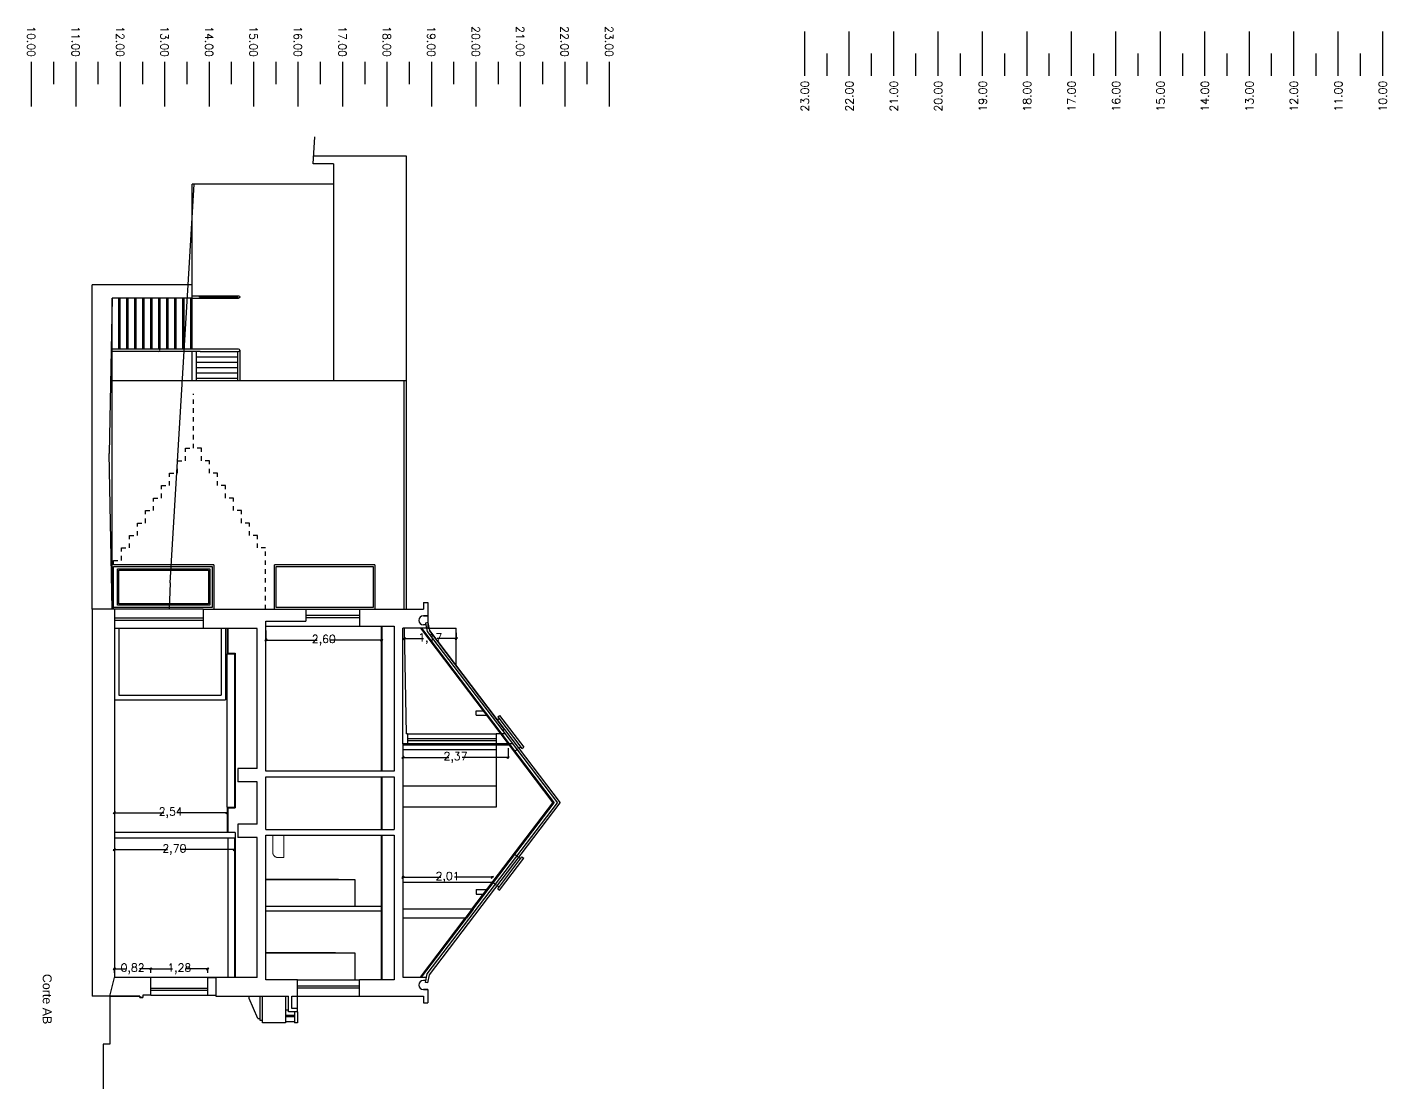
# Model space of a CAD drawing. Header units: millimetres. Extents: x 1778 to 2471, y 1406 to 1876.
# Drawn here: x 1857.13 to 1887.72, y 1644.54 to 1668.42 of the extents above; entities that cross this region are included whole.
import ezdxf
from ezdxf.enums import TextEntityAlignment as Align

# ---------------------------------------------------------------- set-up
doc = ezdxf.new("R2010")
doc.units = ezdxf.units.MM
doc.linetypes.add('DASHED', pattern=[19.05, 12.7, -6.35])
for name, color, linetype in [('ARQ_CONSTRUIR_CORTE', 10, 'Continuous'), ('ARQ_CONSTRUIR_VISTA', 30, 'Continuous'), ('ARQ_CONTRUIR_VAOS', 40, 'Continuous'), ('ARQ_DEMOLIR_CORTE', 2, 'Continuous'), ('ARQ_EXISNTENTE_VISTA', 9, 'Continuous'), ('ARQ_EXISTENTE_CORTE', 6, 'Continuous'), ('ARQ_LINHA_CORTE', 4, 'Continuous'), ('ARQ_TEXTO', 3, 'Continuous')]:
    doc.layers.add(name, color=color, linetype=linetype)
doc.layers.add('ARQ_COTAS', color=5, linetype='Continuous', lineweight=0)
doc.layers.add('ARQ_SANITAROS', color=42, linetype='Continuous', lineweight=0)
doc.styles.add('ROMA1_20', font='romans.shx', dxfattribs={"height": 0.18})
doc.styles.get("Standard").update_dxf_attribs({"font": 'arial.ttf'})
doc.dimstyles.new('1_100', dxfattribs={"dimscale": 0.5, "dimtxt": 0.1, "dimasz": 0.1, "dimexe": 0.05, "dimexo": 0.2, "dimgap": 0.09, "dimtad": 0, "dimzin": 0, "dimtxsty": 'ROMA1_20', "dimblk": 'OBLIQUE', "dimcen": 0.1, "dimdle": 0.05, "dimazin": 0, "dimtfac": 1, "dimtofl": 0, "dimtmove": 1, "dimatfit": 3, "dimldrblk": 'DOTSMALL', "dimfxl": 0.075, "dimtolj": 1, "dimtzin": 0, "dimarcsym": 0})

# ---------------------------------------------------------------- blocks, each defined once
blk = doc.blocks.new('_Oblique')
at = {"color": 0, "linetype": 'ByBlock', "lineweight": -2}
blk.add_line((-0.5, -0.5), (0.5, 0.5), dxfattribs=at)
blk = doc.blocks.new('*D192')
at = {"layer": 'ARQ_COTAS', "color": 0, "lineweight": -2}
for p, q in [((1862.506, 1654.848), (1862.506, 1654.608)), ((1865.106, 1654.848), (1865.106, 1654.608)), ((1862.481, 1654.633), (1863.654, 1654.633)), ((1865.131, 1654.633), (1863.958, 1654.633))]:
    blk.add_line(p, q, dxfattribs=at)
at = {"layer": 'Defpoints', "color": 0}
for p in [(1862.506, 1654.948), (1865.106, 1654.948), (1862.506, 1654.633)]:
    blk.add_point(p, dxfattribs=at)
at = {"layer": 'ARQ_COTAS', "color": 0, "linetype": 'ByBlock', "lineweight": -2, "xscale": 0.05, "yscale": 0.05, "zscale": 0.05, "rotation": 180}
blk.add_blockref('_Oblique', (1862.506, 1654.633), dxfattribs=at)
at = {"layer": 'ARQ_COTAS', "color": 0, "linetype": 'ByBlock', "lineweight": -2, "xscale": 0.05, "yscale": 0.05, "zscale": 0.05}
blk.add_blockref('_Oblique', (1865.106, 1654.633), dxfattribs=at)
at = {"layer": 'ARQ_COTAS', "color": 0, "insert": (1863.806, 1654.633), "char_height": 0.18, "attachment_point": 5, "style": 'ROMA1_20'}
blk.add_mtext('\\A1;2,60', dxfattribs=at)
blk = doc.blocks.new('_DOTSMALL')
at = {"color": 0, "linetype": 'ByBlock', "const_width": 0.5}
blk.add_lwpolyline([(-0.0625, 0, 1), (0.0625, 0, 1)], format="xyb", close=True, dxfattribs=at)
blk = doc.blocks.new('*D193')
at = {"layer": 'ARQ_COTAS', "color": 0, "lineweight": -2}
for p, q in [((1859.071, 1650.752), (1860.211, 1650.752)), ((1859.096, 1650.778), (1859.096, 1650.727)), ((1861.656, 1650.752), (1860.515, 1650.752)), ((1861.631, 1650.778), (1861.631, 1650.727))]:
    blk.add_line(p, q, dxfattribs=at)
at = {"layer": 'Defpoints', "color": 0}
for p in [(1859.096, 1650.878), (1859.096, 1650.752), (1861.631, 1650.878)]:
    blk.add_point(p, dxfattribs=at)
at = {"layer": 'ARQ_COTAS', "color": 0, "linetype": 'ByBlock', "lineweight": -2, "xscale": 0.05, "yscale": 0.05, "zscale": 0.05, "rotation": 180}
blk.add_blockref('_Oblique', (1859.096, 1650.752), dxfattribs=at)
at = {"layer": 'ARQ_COTAS', "color": 0, "linetype": 'ByBlock', "lineweight": -2, "xscale": 0.05, "yscale": 0.05, "zscale": 0.05}
blk.add_blockref('_Oblique', (1861.631, 1650.752), dxfattribs=at)
at = {"layer": 'ARQ_COTAS', "color": 0, "insert": (1860.363, 1650.752), "char_height": 0.18, "attachment_point": 5, "style": 'ROMA1_20'}
blk.add_mtext('\\A1;2,54', dxfattribs=at)
blk = doc.blocks.new('*D194')
at = {"layer": 'ARQ_COTAS', "color": 0, "lineweight": -2}
for p, q in [((1859.096, 1650.078), (1859.096, 1649.899)), ((1861.796, 1650.078), (1861.796, 1649.899)), ((1859.071, 1649.924), (1860.294, 1649.924)), ((1861.821, 1649.924), (1860.598, 1649.924))]:
    blk.add_line(p, q, dxfattribs=at)
at = {"layer": 'Defpoints', "color": 0}
for p in [(1859.096, 1650.178), (1861.796, 1650.178), (1859.096, 1649.924)]:
    blk.add_point(p, dxfattribs=at)
at = {"layer": 'ARQ_COTAS', "color": 0, "linetype": 'ByBlock', "lineweight": -2, "xscale": 0.05, "yscale": 0.05, "zscale": 0.05, "rotation": 180}
blk.add_blockref('_Oblique', (1859.096, 1649.924), dxfattribs=at)
at = {"layer": 'ARQ_COTAS', "color": 0, "linetype": 'ByBlock', "lineweight": -2, "xscale": 0.05, "yscale": 0.05, "zscale": 0.05}
blk.add_blockref('_Oblique', (1861.796, 1649.924), dxfattribs=at)
at = {"layer": 'ARQ_COTAS', "color": 0, "insert": (1860.446, 1649.924), "char_height": 0.18, "attachment_point": 5, "style": 'ROMA1_20'}
blk.add_mtext('\\A1;2,70', dxfattribs=at)
blk = doc.blocks.new('*D196')
at = {"layer": 'ARQ_COTAS', "color": 0, "lineweight": -2}
for p, q in [((1865.591, 1654.668), (1866.049, 1654.668)), ((1865.616, 1654.801), (1865.616, 1654.643)), ((1866.811, 1654.668), (1866.353, 1654.668)), ((1866.786, 1654.801), (1866.786, 1654.643))]:
    blk.add_line(p, q, dxfattribs=at)
at = {"layer": 'Defpoints', "color": 0}
for p in [(1865.616, 1654.901), (1866.786, 1654.901), (1866.786, 1654.668)]:
    blk.add_point(p, dxfattribs=at)
at = {"layer": 'ARQ_COTAS', "color": 0, "linetype": 'ByBlock', "lineweight": -2, "xscale": 0.05, "yscale": 0.05, "zscale": 0.05, "rotation": 180}
blk.add_blockref('_Oblique', (1865.616, 1654.668), dxfattribs=at)
at = {"layer": 'ARQ_COTAS', "color": 0, "linetype": 'ByBlock', "lineweight": -2, "xscale": 0.05, "yscale": 0.05, "zscale": 0.05}
blk.add_blockref('_Oblique', (1866.786, 1654.668), dxfattribs=at)
at = {"layer": 'ARQ_COTAS', "color": 0, "insert": (1866.201, 1654.668), "char_height": 0.18, "attachment_point": 5, "style": 'ROMA1_20'}
blk.add_mtext('\\A1;1,17', dxfattribs=at)
blk = doc.blocks.new('*D197')
at = {"layer": 'ARQ_COTAS', "color": 0, "lineweight": -2}
for p, q in [((1865.586, 1652.204), (1865.586, 1651.971)), ((1867.954, 1652.204), (1867.954, 1651.971)), ((1865.561, 1651.996), (1866.618, 1651.996)), ((1867.979, 1651.996), (1866.922, 1651.996))]:
    blk.add_line(p, q, dxfattribs=at)
at = {"layer": 'Defpoints', "color": 0}
for p in [(1865.586, 1652.304), (1867.954, 1652.304), (1865.586, 1651.996)]:
    blk.add_point(p, dxfattribs=at)
at = {"layer": 'ARQ_COTAS', "color": 0, "linetype": 'ByBlock', "lineweight": -2, "xscale": 0.05, "yscale": 0.05, "zscale": 0.05, "rotation": 180}
blk.add_blockref('_Oblique', (1865.586, 1651.996), dxfattribs=at)
at = {"layer": 'ARQ_COTAS', "color": 0, "linetype": 'ByBlock', "lineweight": -2, "xscale": 0.05, "yscale": 0.05, "zscale": 0.05}
blk.add_blockref('_Oblique', (1867.954, 1651.996), dxfattribs=at)
at = {"layer": 'ARQ_COTAS', "color": 0, "insert": (1866.77, 1651.996), "char_height": 0.18, "attachment_point": 5, "style": 'ROMA1_20'}
blk.add_mtext('\\A1;2,37', dxfattribs=at)
blk = doc.blocks.new('*D198')
at = {"layer": 'ARQ_COTAS', "color": 0, "lineweight": -2}
for p, q in [((1865.561, 1649.301), (1866.439, 1649.301)), ((1865.586, 1649.293), (1865.586, 1649.326)), ((1867.621, 1649.301), (1866.743, 1649.301)), ((1867.596, 1649.281), (1867.596, 1649.326))]:
    blk.add_line(p, q, dxfattribs=at)
at = {"layer": 'Defpoints', "color": 0}
for p in [(1865.586, 1649.301), (1865.586, 1649.193), (1867.596, 1649.181)]:
    blk.add_point(p, dxfattribs=at)
at = {"layer": 'ARQ_COTAS', "color": 0, "linetype": 'ByBlock', "lineweight": -2, "xscale": 0.05, "yscale": 0.05, "zscale": 0.05, "rotation": 180}
blk.add_blockref('_Oblique', (1865.586, 1649.301), dxfattribs=at)
at = {"layer": 'ARQ_COTAS', "color": 0, "linetype": 'ByBlock', "lineweight": -2, "xscale": 0.05, "yscale": 0.05, "zscale": 0.05}
blk.add_blockref('_Oblique', (1867.596, 1649.301), dxfattribs=at)
at = {"layer": 'ARQ_COTAS', "color": 0, "insert": (1866.591, 1649.301), "char_height": 0.18, "attachment_point": 5, "style": 'ROMA1_20'}
blk.add_mtext('\\A1;2,01', dxfattribs=at)
blk = doc.blocks.new('*D250')
at = {"layer": 'ARQ_COTAS', "color": 0, "lineweight": -2}
for p, q in [((1859.071, 1647.241), (1859.354, 1647.241)), ((1859.096, 1647.148), (1859.096, 1647.266)), ((1859.941, 1647.241), (1859.658, 1647.241)), ((1859.916, 1647.148), (1859.916, 1647.266))]:
    blk.add_line(p, q, dxfattribs=at)
at = {"layer": 'Defpoints', "color": 0}
for p in [(1859.096, 1647.241), (1859.096, 1647.048), (1859.916, 1647.048)]:
    blk.add_point(p, dxfattribs=at)
at = {"layer": 'ARQ_COTAS', "color": 0, "linetype": 'ByBlock', "lineweight": -2, "xscale": 0.05, "yscale": 0.05, "zscale": 0.05, "rotation": 180}
blk.add_blockref('_Oblique', (1859.096, 1647.241), dxfattribs=at)
at = {"layer": 'ARQ_COTAS', "color": 0, "linetype": 'ByBlock', "lineweight": -2, "xscale": 0.05, "yscale": 0.05, "zscale": 0.05}
blk.add_blockref('_Oblique', (1859.916, 1647.241), dxfattribs=at)
at = {"layer": 'ARQ_COTAS', "color": 0, "insert": (1859.506, 1647.241), "char_height": 0.18, "attachment_point": 5, "style": 'ROMA1_20'}
blk.add_mtext('\\A1;0,82', dxfattribs=at)
blk = doc.blocks.new('*D251')
at = {"layer": 'ARQ_COTAS', "color": 0, "lineweight": -2}
for p, q in [((1859.891, 1647.241), (1860.404, 1647.241)), ((1859.916, 1647.148), (1859.916, 1647.266)), ((1861.221, 1647.241), (1860.708, 1647.241)), ((1861.196, 1647.148), (1861.196, 1647.266))]:
    blk.add_line(p, q, dxfattribs=at)
at = {"layer": 'Defpoints', "color": 0}
for p in [(1859.916, 1647.048), (1861.196, 1647.241), (1861.196, 1647.048)]:
    blk.add_point(p, dxfattribs=at)
at = {"layer": 'ARQ_COTAS', "color": 0, "linetype": 'ByBlock', "lineweight": -2, "xscale": 0.05, "yscale": 0.05, "zscale": 0.05, "rotation": 180}
blk.add_blockref('_Oblique', (1859.916, 1647.241), dxfattribs=at)
at = {"layer": 'ARQ_COTAS', "color": 0, "linetype": 'ByBlock', "lineweight": -2, "xscale": 0.05, "yscale": 0.05, "zscale": 0.05}
blk.add_blockref('_Oblique', (1861.196, 1647.241), dxfattribs=at)
at = {"layer": 'ARQ_COTAS', "color": 0, "insert": (1860.556, 1647.241), "char_height": 0.18, "attachment_point": 5, "style": 'ROMA1_20'}
blk.add_mtext('\\A1;1,28', dxfattribs=at)

msp = doc.modelspace()

# ---------------------------------------------------------------- linework, layer by layer
at = {"layer": 'ARQ_CONSTRUIR_CORTE'}
for p, q in [((1860.846, 1662.328), (1860.846, 1664.888)), ((1860.894, 1664.888), (1860.846, 1664.888)), ((1860.846, 1662.628), (1858.596, 1662.628)), ((1858.596, 1655.328), (1858.596, 1662.628)), ((1860.846, 1662.328), (1860.846, 1662.628)), ((1859.046, 1662.328), (1858.976, 1658.828)), ((1860.846, 1662.328), (1859.046, 1662.328)), ((1859.046, 1655.328), (1858.976, 1658.828)), ((1859.096, 1655.328), (1859.046, 1655.328)), ((1859.096, 1655.328), (1859.096, 1653.288)), ((1861.096, 1655.328), (1861.096, 1654.898)), ((1866.146, 1655.178), (1866.146, 1654.901)), ((1861.596, 1654.898), (1861.496, 1654.898)), ((1861.631, 1654.898), (1861.631, 1654.328)), ((1861.646, 1654.898), (1861.646, 1654.343)), ((1865.106, 1651.688), (1865.106, 1654.948)), ((1865.121, 1651.688), (1865.121, 1654.948)), ((1865.616, 1654.901), (1865.663, 1652.524)), ((1866.146, 1654.901), (1866.12, 1654.901)), ((1866.144, 1654.901), (1866.786, 1654.901)), ((1861.646, 1654.343), (1861.811, 1654.343)), ((1861.811, 1654.343), (1861.811, 1650.863)), ((1861.631, 1654.328), (1861.796, 1654.328)), ((1861.796, 1654.328), (1861.796, 1650.878)), ((1865.686, 1652.524), (1865.663, 1652.524)), ((1865.686, 1652.524), (1865.686, 1652.304)), ((1867.888, 1652.524), (1867.686, 1652.524)), ((1867.686, 1652.524), (1867.686, 1652.304)), ((1867.874, 1652.624), (1867.835, 1652.594)), ((1865.686, 1652.304), (1865.586, 1652.304)), ((1868.055, 1652.304), (1867.686, 1652.304)), ((1865.106, 1650.378), (1865.106, 1651.558)), ((1865.121, 1650.378), (1865.121, 1651.558)), ((1861.631, 1650.878), (1861.796, 1650.878)), ((1861.631, 1650.878), (1861.631, 1650.308)), ((1861.646, 1650.863), (1861.811, 1650.863)), ((1861.646, 1650.863), (1861.646, 1650.308)), ((1861.811, 1650.308), (1859.096, 1650.308)), ((1861.811, 1650.178), (1859.096, 1650.178)), ((1861.796, 1650.178), (1861.796, 1647.048)), ((1861.811, 1650.308), (1861.811, 1647.048)), ((1865.106, 1646.998), (1865.106, 1650.248)), ((1865.121, 1646.998), (1865.121, 1650.248)), ((1864.136, 1649.248), (1862.506, 1649.248)), ((1862.506, 1648.648), (1865.106, 1648.648)), ((1862.506, 1648.548), (1865.106, 1648.548)), ((1867.14, 1648.581), (1865.586, 1648.581)), ((1866.988, 1648.381), (1865.586, 1648.381)), ((1864.066, 1647.598), (1862.506, 1647.598)), ((1859.916, 1646.648), (1859.916, 1647.048)), ((1861.196, 1646.648), (1861.196, 1647.048)), ((1861.196, 1647.048), (1861.376, 1647.048)), ((1859.916, 1646.648), (1859.736, 1646.648)), ((1861.196, 1646.648), (1861.376, 1646.648))]:
    msp.add_line(p, q, dxfattribs=at)
for points in [[(1859.916, 1647.048), (1859.096, 1647.048)], [(1859.736, 1646.648), (1859.736, 1646.598), (1859.666, 1646.598), (1859.666, 1646.628), (1858.994, 1646.628)]]:
    msp.add_lwpolyline(points, dxfattribs=at)
for centre, radius in [((1861.016, 1662.353), 0.005), ((1861.891, 1662.353), 0.025)]:
    msp.add_circle(centre, radius, dxfattribs=at)
at = {"layer": 'ARQ_CONSTRUIR_VISTA'}
for p, q in [((1859.046, 1655.328), (1859.046, 1662.328)), ((1859.196, 1661.178), (1859.196, 1662.328)), ((1859.226, 1661.178), (1859.226, 1662.328)), ((1859.376, 1661.178), (1859.376, 1662.328)), ((1859.406, 1661.178), (1859.406, 1662.328)), ((1859.556, 1661.178), (1859.556, 1662.328)), ((1859.586, 1661.178), (1859.586, 1662.328)), ((1859.736, 1661.178), (1859.736, 1662.328)), ((1859.766, 1661.178), (1859.766, 1662.328)), ((1859.916, 1661.178), (1859.916, 1662.328)), ((1859.946, 1661.178), (1859.946, 1662.328)), ((1860.096, 1661.178), (1860.096, 1662.328)), ((1860.126, 1661.178), (1860.126, 1662.328)), ((1860.276, 1661.178), (1860.276, 1662.328)), ((1860.306, 1661.178), (1860.306, 1662.328)), ((1860.456, 1661.178), (1860.456, 1662.328)), ((1860.486, 1661.178), (1860.486, 1662.328)), ((1860.636, 1661.178), (1860.636, 1662.328)), ((1860.666, 1661.178), (1860.666, 1662.328)), ((1860.816, 1661.178), (1860.816, 1662.328)), ((1860.846, 1662.378), (1861.891, 1662.378)), ((1860.846, 1662.328), (1861.891, 1662.328)), ((1860.846, 1661.178), (1860.846, 1662.328)), ((1861.016, 1662.353), (1861.866, 1662.353)), ((1861.891, 1661.178), (1859.046, 1661.178)), ((1861.026, 1661.128), (1859.046, 1661.128)), ((1860.846, 1660.468), (1860.846, 1661.128)), ((1860.946, 1660.468), (1860.946, 1661.128)), ((1861.026, 1661.128), (1861.891, 1661.128)), ((1861.866, 1661.128), (1861.866, 1660.468)), ((1861.916, 1661.153), (1861.916, 1660.468)), ((1860.946, 1661.008), (1861.866, 1661.008)), ((1860.946, 1660.888), (1861.866, 1660.888)), ((1860.946, 1660.768), (1861.866, 1660.768)), ((1865.656, 1660.468), (1859.046, 1660.468)), ((1860.946, 1660.648), (1861.866, 1660.648)), ((1860.946, 1660.528), (1861.866, 1660.528)), ((1865.606, 1660.468), (1865.606, 1655.326)), ((1865.656, 1660.468), (1865.656, 1655.326)), ((1861.336, 1656.328), (1859.076, 1656.328)), ((1861.336, 1656.328), (1861.336, 1655.328)), ((1864.956, 1656.328), (1862.696, 1656.328)), ((1862.696, 1655.328), (1862.696, 1656.328)), ((1864.956, 1656.328), (1864.956, 1655.332)), ((1861.096, 1655.328), (1859.096, 1655.328)), ((1866.146, 1655.028), (1866.182, 1654.851)), ((1861.096, 1654.898), (1859.096, 1654.898)), ((1867.874, 1652.624), (1866.182, 1654.851)), ((1866.786, 1654.056), (1866.786, 1654.901)), ((1861.631, 1650.878), (1861.631, 1654.328)), ((1867.709, 1652.841), (1867.749, 1652.871)), ((1867.719, 1652.911), (1867.759, 1652.941)), ((1867.719, 1652.911), (1868.263, 1652.195)), ((1867.759, 1652.941), (1868.303, 1652.225)), ((1865.686, 1652.524), (1867.686, 1652.524)), ((1867.686, 1652.304), (1865.686, 1652.304)), ((1867.686, 1652.278), (1867.686, 1650.878)), ((1868.193, 1652.204), (1868.233, 1652.234)), ((1868.263, 1652.195), (1868.303, 1652.225)), ((1865.586, 1652.178), (1867.686, 1652.178)), ((1865.586, 1651.358), (1867.686, 1651.358)), ((1867.686, 1650.878), (1865.586, 1650.878)), ((1867.719, 1649.044), (1868.263, 1649.761)), ((1868.193, 1649.751), (1868.233, 1649.721)), ((1868.263, 1649.761), (1868.303, 1649.73)), ((1867.759, 1649.014), (1868.303, 1649.73)), ((1867.596, 1649.181), (1865.586, 1649.181)), ((1867.709, 1649.114), (1867.749, 1649.084)), ((1867.719, 1649.044), (1867.759, 1649.014))]:
    msp.add_line(p, q, dxfattribs=at)
at = {"layer": 'ARQ_CONSTRUIR_VISTA', "linetype": 'DASHED', "ltscale": 0.005}
for p, q in [((1860.876, 1658.948), (1860.876, 1660.172)), ((1860.696, 1658.668), (1860.696, 1658.948)), ((1860.696, 1658.948), (1860.876, 1658.948)), ((1861.056, 1658.948), (1860.876, 1658.948)), ((1861.056, 1658.668), (1861.056, 1658.948)), ((1860.516, 1658.388), (1860.516, 1658.668)), ((1860.516, 1658.668), (1860.696, 1658.668)), ((1861.236, 1658.668), (1861.056, 1658.668)), ((1861.236, 1658.388), (1861.236, 1658.668)), ((1860.336, 1658.108), (1860.336, 1658.388)), ((1860.336, 1658.388), (1860.516, 1658.388)), ((1861.416, 1658.388), (1861.236, 1658.388)), ((1861.416, 1658.108), (1861.416, 1658.388)), ((1860.156, 1657.828), (1860.156, 1658.108)), ((1860.156, 1658.108), (1860.336, 1658.108)), ((1861.596, 1658.108), (1861.416, 1658.108)), ((1861.596, 1657.828), (1861.596, 1658.108)), ((1859.976, 1657.548), (1859.976, 1657.828)), ((1859.976, 1657.828), (1860.156, 1657.828)), ((1861.776, 1657.828), (1861.596, 1657.828)), ((1861.776, 1657.548), (1861.776, 1657.828)), ((1859.796, 1657.268), (1859.796, 1657.548)), ((1859.796, 1657.548), (1859.976, 1657.548)), ((1861.956, 1657.548), (1861.776, 1657.548)), ((1861.956, 1657.268), (1861.956, 1657.548)), ((1859.616, 1656.988), (1859.616, 1657.268)), ((1859.616, 1657.268), (1859.796, 1657.268)), ((1862.136, 1657.268), (1861.956, 1657.268)), ((1862.136, 1656.988), (1862.136, 1657.268)), ((1859.436, 1656.708), (1859.436, 1656.988)), ((1859.436, 1656.988), (1859.616, 1656.988)), ((1862.316, 1656.988), (1862.136, 1656.988)), ((1862.316, 1656.708), (1862.316, 1656.988)), ((1859.256, 1656.428), (1859.256, 1656.708)), ((1859.256, 1656.708), (1859.436, 1656.708)), ((1862.496, 1656.708), (1862.316, 1656.708)), ((1862.496, 1655.328), (1862.496, 1656.708)), ((1859.076, 1655.328), (1859.076, 1656.428)), ((1859.076, 1656.428), (1859.256, 1656.428)), ((1868.09, 1652.126), (1868.193, 1652.204)), ((1868.09, 1649.83), (1868.193, 1649.751)), ((1867.606, 1649.193), (1867.709, 1649.114))]:
    msp.add_line(p, q, dxfattribs=at)
at = {"layer": 'ARQ_CONSTRUIR_VISTA'}
for centre in [(1860.091, 1661.153), (1861.891, 1661.153)]:
    msp.add_arc(centre, 0.025, 270, 90, dxfattribs=at)
at = {"layer": 'ARQ_CONTRUIR_VAOS'}
for p, q in [((1861.096, 1655.128), (1859.096, 1655.128)), ((1861.096, 1655.078), (1859.096, 1655.078)), ((1863.406, 1655.193), (1864.606, 1655.193)), ((1863.406, 1655.143), (1864.606, 1655.143)), ((1865.686, 1652.424), (1867.686, 1652.424)), ((1865.686, 1652.374), (1867.686, 1652.374)), ((1862.506, 1649.248), (1864.506, 1649.248)), ((1864.506, 1649.248), (1864.506, 1648.648)), ((1862.506, 1647.598), (1864.506, 1647.598)), ((1864.506, 1647.598), (1864.506, 1646.998)), ((1861.196, 1646.798), (1859.916, 1646.798)), ((1861.196, 1646.758), (1859.916, 1646.758)), ((1863.216, 1646.863), (1864.606, 1646.863)), ((1863.216, 1646.813), (1864.606, 1646.813))]:
    msp.add_line(p, q, dxfattribs=at)
for points in [[(1861.296, 1656.288), (1861.296, 1655.368), (1859.076, 1655.368), (1859.076, 1656.288)], [(1861.246, 1656.238), (1861.246, 1655.418), (1859.166, 1655.418), (1859.166, 1656.238)], [(1861.216, 1656.208), (1861.216, 1655.448), (1859.196, 1655.448), (1859.196, 1656.208)], [(1864.916, 1656.288), (1864.916, 1655.368), (1862.736, 1655.368), (1862.736, 1656.288)]]:
    msp.add_lwpolyline(points, close=True, dxfattribs=at)
at = {"layer": 'ARQ_DEMOLIR_CORTE'}
for p, q in [((1860.757, 1662.628), (1860.894, 1664.888)), ((1860.35, 1655.919), (1860.757, 1662.628)), ((1860.35, 1655.919), (1860.33, 1655.328)), ((1861.096, 1655.328), (1858.596, 1655.328)), ((1866.046, 1655.178), (1866.146, 1655.178)), ((1866.146, 1655.178), (1866.046, 1655.178)), ((1866.105, 1654.978), (1866.046, 1654.978)), ((1866.146, 1655.028), (1866.097, 1655.018)), ((1866.097, 1655.018), (1866.135, 1654.83)), ((1866.146, 1655.028), (1866.182, 1654.851)), ((1859.196, 1654.898), (1859.196, 1653.398)), ((1861.096, 1654.898), (1859.196, 1654.898)), ((1861.496, 1654.898), (1861.496, 1653.398)), ((1861.596, 1654.898), (1861.596, 1653.288)), ((1865.586, 1652.304), (1865.586, 1654.901)), ((1865.616, 1654.901), (1865.586, 1654.901)), ((1865.98, 1654.901), (1867.954, 1652.304)), ((1866.005, 1654.901), (1867.979, 1652.304)), ((1866.135, 1654.83), (1867.835, 1652.594)), ((1866.182, 1654.851), (1867.874, 1652.624)), ((1859.096, 1653.288), (1861.596, 1653.288)), ((1859.196, 1653.398), (1861.496, 1653.398)), ((1867.236, 1652.943), (1867.236, 1653.043)), ((1867.236, 1653.043), (1867.393, 1653.043)), ((1867.236, 1652.943), (1867.469, 1652.943)), ((1859.096, 1650.308), (1859.096, 1650.178)), ((1865.586, 1648.581), (1865.586, 1648.381)), ((1858.994, 1646.628), (1859.096, 1647.048)), ((1861.376, 1647.048), (1861.376, 1646.648))]:
    msp.add_line(p, q, dxfattribs=at)
msp.add_arc((1866.046, 1655.078), 0.1, 90, 270, dxfattribs=at)
at = {"layer": 'ARQ_EXISNTENTE_VISTA'}
for p, q in [((1863.577, 1665.526), (1865.656, 1665.526)), ((1865.656, 1665.526), (1865.656, 1660.468)), ((1864.026, 1664.888), (1864.026, 1660.468)), ((1863.406, 1655.328), (1864.606, 1655.328)), ((1862.506, 1654.948), (1864.606, 1654.948)), ((1865.586, 1652.278), (1867.974, 1652.278)), ((1861.646, 1650.178), (1861.646, 1647.048)), ((1861.376, 1647.048), (1859.096, 1647.048)), ((1863.216, 1646.998), (1864.606, 1646.998)), ((1858.994, 1646.628), (1859.666, 1646.628)), ((1859.666, 1646.628), (1859.666, 1646.598)), ((1859.666, 1646.598), (1859.736, 1646.598)), ((1859.736, 1646.648), (1859.736, 1646.598)), ((1859.916, 1646.648), (1861.196, 1646.648)), ((1862.126, 1646.578), (1862.126, 1646.628)), ((1862.326, 1646.128), (1862.126, 1646.578)), ((1862.376, 1646.078), (1862.376, 1646.628)), ((1862.426, 1646.028), (1862.426, 1646.628)), ((1862.946, 1646.628), (1862.946, 1646.028)), ((1863.216, 1646.628), (1864.606, 1646.628)), ((1863.216, 1646.348), (1863.216, 1646.628)), ((1862.326, 1646.128), (1862.376, 1646.128)), ((1862.946, 1646.318), (1863.016, 1646.318)), ((1862.946, 1646.198), (1863.146, 1646.198)), ((1862.946, 1646.168), (1863.146, 1646.168)), ((1863.146, 1646.278), (1863.146, 1646.028)), ((1863.216, 1646.278), (1863.216, 1646.028)), ((1862.426, 1646.078), (1862.376, 1646.078)), ((1862.946, 1646.028), (1862.426, 1646.028)), ((1863.146, 1646.048), (1862.946, 1646.048)), ((1863.216, 1646.028), (1863.146, 1646.028))]:
    msp.add_line(p, q, dxfattribs=at)
at = {"layer": 'ARQ_EXISTENTE_CORTE'}
for p, q in [((1858.596, 1655.328), (1858.596, 1646.628)), ((1861.096, 1655.328), (1863.406, 1655.328)), ((1863.406, 1655.328), (1863.406, 1655.058)), ((1864.606, 1655.328), (1866.046, 1655.328)), ((1864.606, 1655.328), (1864.606, 1654.948)), ((1866.046, 1655.478), (1866.046, 1655.328)), ((1866.046, 1655.478), (1866.146, 1655.478)), ((1866.146, 1655.478), (1866.146, 1655.178)), ((1862.506, 1655.058), (1863.406, 1655.058)), ((1862.506, 1651.688), (1862.506, 1655.058)), ((1861.496, 1654.898), (1861.096, 1654.898)), ((1862.306, 1654.898), (1861.596, 1654.898)), ((1862.306, 1651.748), (1862.306, 1654.898)), ((1864.606, 1654.948), (1865.386, 1654.948)), ((1865.386, 1654.948), (1865.386, 1651.688)), ((1866.12, 1654.901), (1865.616, 1654.901)), ((1859.096, 1653.288), (1859.096, 1650.308)), ((1867.835, 1652.594), (1869.063, 1650.978)), ((1867.874, 1652.624), (1869.126, 1650.978)), ((1865.586, 1652.304), (1865.586, 1648.581)), ((1867.954, 1652.304), (1868.962, 1650.978)), ((1867.979, 1652.304), (1868.988, 1650.978)), ((1862.306, 1651.748), (1861.876, 1651.748)), ((1861.876, 1651.748), (1861.876, 1651.448)), ((1865.386, 1651.688), (1862.506, 1651.688)), ((1862.306, 1651.448), (1861.876, 1651.448)), ((1862.306, 1650.498), (1862.306, 1651.448)), ((1862.506, 1651.558), (1865.386, 1651.558)), ((1862.506, 1650.378), (1862.506, 1651.558)), ((1865.386, 1651.558), (1865.386, 1650.378)), ((1866.135, 1647.126), (1869.063, 1650.978)), ((1866.182, 1647.105), (1869.126, 1650.978)), ((1867.14, 1648.581), (1868.962, 1650.978)), ((1867.165, 1648.581), (1868.988, 1650.978)), ((1862.306, 1650.498), (1861.876, 1650.498)), ((1861.876, 1650.498), (1861.876, 1650.198)), ((1862.506, 1650.378), (1865.386, 1650.378)), ((1859.096, 1650.178), (1859.096, 1647.048)), ((1862.306, 1650.198), (1861.876, 1650.198)), ((1862.306, 1647.048), (1862.306, 1650.198)), ((1862.506, 1646.998), (1862.506, 1650.248)), ((1862.506, 1650.248), (1865.386, 1650.248)), ((1865.386, 1650.248), (1865.386, 1646.998)), ((1867.236, 1649.023), (1867.476, 1649.023)), ((1867.236, 1649.023), (1867.236, 1648.923)), ((1867.236, 1648.923), (1867.4, 1648.923)), ((1867.14, 1648.581), (1866.988, 1648.381)), ((1867.165, 1648.581), (1867.013, 1648.381)), ((1865.586, 1648.381), (1865.586, 1647.054)), ((1865.98, 1647.054), (1866.988, 1648.381)), ((1866.005, 1647.054), (1867.013, 1648.381)), ((1862.306, 1647.048), (1861.376, 1647.048)), ((1863.216, 1646.998), (1862.506, 1646.998)), ((1863.216, 1646.628), (1863.216, 1646.998)), ((1865.386, 1646.998), (1864.606, 1646.998)), ((1864.606, 1646.628), (1864.606, 1646.998)), ((1865.586, 1647.054), (1866.12, 1647.054)), ((1866.097, 1646.938), (1866.135, 1647.126)), ((1866.146, 1646.928), (1866.182, 1647.105)), ((1866.105, 1646.978), (1866.046, 1646.978)), ((1866.046, 1646.778), (1866.146, 1646.778)), ((1866.046, 1646.778), (1866.146, 1646.778)), ((1866.146, 1646.778), (1866.046, 1646.778)), ((1866.146, 1646.928), (1866.097, 1646.938)), ((1866.146, 1646.778), (1866.146, 1646.477)), ((1858.994, 1646.628), (1858.596, 1646.628)), ((1858.994, 1646.628), (1858.994, 1645.544)), ((1861.376, 1646.648), (1861.376, 1646.628)), ((1861.376, 1646.628), (1863.016, 1646.628)), ((1863.016, 1646.278), (1863.016, 1646.628)), ((1863.086, 1646.348), (1863.086, 1646.628)), ((1863.086, 1646.628), (1863.216, 1646.628)), ((1864.606, 1646.628), (1866.046, 1646.628)), ((1866.046, 1646.628), (1866.046, 1646.477)), ((1866.046, 1646.477), (1866.146, 1646.477)), ((1863.216, 1646.278), (1863.016, 1646.278)), ((1863.216, 1646.348), (1863.086, 1646.348)), ((1863.216, 1646.278), (1863.216, 1646.348)), ((1858.994, 1645.544), (1858.844, 1645.544)), ((1858.844, 1645.544), (1858.844, 1644.544))]:
    msp.add_line(p, q, dxfattribs=at)
msp.add_arc((1866.046, 1646.878), 0.1, 90, 270, dxfattribs=at)
at = {"layer": 'ARQ_LINHA_CORTE'}
for p, q in [((1863.566, 1665.343), (1863.603, 1665.956)), ((1864.026, 1665.343), (1863.566, 1665.343)), ((1864.026, 1665.343), (1864.026, 1664.888)), ((1864.026, 1664.888), (1860.894, 1664.888))]:
    msp.add_line(p, q, dxfattribs=at)
at = {"layer": 'ARQ_SANITAROS'}
for p in [(1862.691, 1650.248), (1862.906, 1649.745)]:
    msp.add_line(p, (1862.906, 1650.248), dxfattribs=at)
msp.add_arc((1862.691, 1650.213), 0.0342, 90.1132, 180.5827, dxfattribs=at)
msp.add_open_spline([(1862.657, 1650.213), (1862.657, 1650.177), (1862.658, 1650.088), (1862.658, 1649.98), (1862.659, 1649.902), (1862.659, 1649.874), (1862.659, 1649.863), (1862.659, 1649.856), (1862.66, 1649.849), (1862.66, 1649.843), (1862.661, 1649.837), (1862.663, 1649.832), (1862.664, 1649.826), (1862.666, 1649.82), (1862.669, 1649.814), (1862.671, 1649.809), (1862.674, 1649.804), (1862.677, 1649.799), (1862.681, 1649.794), (1862.684, 1649.789), (1862.688, 1649.784), (1862.692, 1649.78), (1862.697, 1649.775), (1862.701, 1649.771), (1862.706, 1649.768), (1862.711, 1649.764), (1862.716, 1649.761), (1862.721, 1649.758), (1862.727, 1649.756), (1862.732, 1649.753), (1862.738, 1649.751), (1862.744, 1649.749), (1862.749, 1649.748), (1862.755, 1649.747), (1862.76, 1649.746), (1862.766, 1649.746), (1862.772, 1649.745), (1862.78, 1649.745), (1862.792, 1649.745), (1862.884, 1649.745), (1862.898, 1649.745), (1862.906, 1649.745)], degree=3, knots=[0, 0, 0, 0, 0.185865, 0.44965, 0.549538, 0.580838, 0.595438, 0.606577, 0.6164, 0.626903, 0.637078, 0.647253, 0.657459, 0.667728, 0.677898, 0.688068, 0.698289, 0.708549, 0.718835, 0.729132, 0.73942, 0.749684, 0.759908, 0.770077, 0.780243, 0.790457, 0.800699, 0.810958, 0.821226, 0.831491, 0.841745, 0.851983, 0.862198, 0.871089, 0.880361, 0.890011, 0.900603, 0.912622, 0.927179, 0.961779, 1, 1, 1, 1], dxfattribs=at)
at = {"layer": 'ARQ_TEXTO'}
for p, q in [((1874.627, 1667.325), (1874.627, 1668.325)), ((1875.627, 1667.325), (1875.627, 1668.325)), ((1876.627, 1667.325), (1876.627, 1668.325)), ((1877.627, 1667.325), (1877.627, 1668.325)), ((1878.627, 1667.325), (1878.627, 1668.325)), ((1879.627, 1667.325), (1879.627, 1668.325)), ((1880.627, 1667.325), (1880.627, 1668.325)), ((1881.627, 1667.325), (1881.627, 1668.325)), ((1882.627, 1667.325), (1882.627, 1668.325)), ((1883.627, 1667.325), (1883.627, 1668.325)), ((1884.627, 1667.325), (1884.627, 1668.325)), ((1885.627, 1667.325), (1885.627, 1668.325)), ((1886.627, 1667.325), (1886.627, 1668.325)), ((1887.627, 1667.325), (1887.627, 1668.325)), ((1875.127, 1667.325), (1875.127, 1667.825)), ((1876.127, 1667.325), (1876.127, 1667.825)), ((1877.127, 1667.325), (1877.127, 1667.825)), ((1878.127, 1667.325), (1878.127, 1667.825)), ((1879.127, 1667.325), (1879.127, 1667.825)), ((1880.127, 1667.325), (1880.127, 1667.825)), ((1881.127, 1667.325), (1881.127, 1667.825)), ((1882.127, 1667.325), (1882.127, 1667.825)), ((1883.127, 1667.325), (1883.127, 1667.825)), ((1884.127, 1667.325), (1884.127, 1667.825)), ((1885.127, 1667.325), (1885.127, 1667.825)), ((1886.127, 1667.325), (1886.127, 1667.825)), ((1887.127, 1667.325), (1887.127, 1667.825)), ((1857.226, 1667.637), (1857.226, 1666.637)), ((1857.726, 1667.637), (1857.726, 1667.137)), ((1858.226, 1667.637), (1858.226, 1666.637)), ((1858.726, 1667.637), (1858.726, 1667.137)), ((1859.226, 1667.637), (1859.226, 1666.637)), ((1859.726, 1667.637), (1859.726, 1667.137)), ((1860.226, 1667.637), (1860.226, 1666.637)), ((1860.726, 1667.637), (1860.726, 1667.137)), ((1861.226, 1667.637), (1861.226, 1666.637)), ((1861.726, 1667.637), (1861.726, 1667.137)), ((1862.226, 1667.637), (1862.226, 1666.637)), ((1862.726, 1667.637), (1862.726, 1667.137)), ((1863.226, 1667.637), (1863.226, 1666.637)), ((1863.726, 1667.637), (1863.726, 1667.137)), ((1864.226, 1667.637), (1864.226, 1666.637)), ((1864.726, 1667.637), (1864.726, 1667.137)), ((1865.226, 1667.637), (1865.226, 1666.637)), ((1865.726, 1667.637), (1865.726, 1667.137)), ((1866.226, 1667.637), (1866.226, 1666.637)), ((1866.726, 1667.637), (1866.726, 1667.137)), ((1867.226, 1667.637), (1867.226, 1666.637)), ((1867.726, 1667.637), (1867.726, 1667.137)), ((1868.226, 1667.637), (1868.226, 1666.637)), ((1868.726, 1667.637), (1868.726, 1667.137)), ((1869.226, 1667.637), (1869.226, 1666.637)), ((1869.726, 1667.637), (1869.726, 1667.137)), ((1870.226, 1667.637), (1870.226, 1666.637))]:
    msp.add_line(p, q, dxfattribs=at)

# ---------------------------------------------------------------- texts
at = {"layer": 'ARQ_TEXTO', "style": 'ROMA1_20'}
for s, rotation, p in [('20.00', 270, (1867.134, 1668.442)), ('21.00', 270, (1868.134, 1668.442)), ('22.00', 270, (1869.134, 1668.442)), ('23.00', 270, (1870.134, 1668.442)), ('10.00', 270, (1857.134, 1668.442)), ('11.00', 270, (1858.134, 1668.442)), ('12.00', 270, (1859.134, 1668.442)), ('13.00', 270, (1860.134, 1668.442)), ('14.00', 270, (1861.134, 1668.442)), ('15.00', 270, (1862.134, 1668.442)), ('16.00', 270, (1863.134, 1668.442)), ('17.00', 270, (1864.134, 1668.442)), ('18.00', 270, (1865.134, 1668.442)), ('19.00', 270, (1866.134, 1668.442)), ('23.00', 90, (1874.719, 1666.521)), ('22.00', 90, (1875.719, 1666.521)), ('21.00', 90, (1876.719, 1666.521)), ('20.00', 90, (1877.719, 1666.521)), ('19.00', 90, (1878.719, 1666.521)), ('18.00', 90, (1879.719, 1666.521)), ('17.00', 90, (1880.719, 1666.521)), ('16.00', 90, (1881.719, 1666.521)), ('15.00', 90, (1882.719, 1666.521)), ('14.00', 90, (1883.719, 1666.521)), ('13.00', 90, (1884.719, 1666.521)), ('12.00', 90, (1885.719, 1666.521)), ('11.00', 90, (1886.719, 1666.521)), ('10.00', 90, (1887.719, 1666.521))]:
    msp.add_text(s, height=0.18, rotation=rotation, dxfattribs=at).set_placement(p)
at = {"layer": 'ARQ_TEXTO'}
msp.add_text('Corte AB', height=0.2, rotation=270, dxfattribs=at).set_placement((1857.485, 1645.995), align=Align.RIGHT)

# ---------------------------------------------------------------- dimensions: what is measured, and where the dimension line sits
at = {"layer": 'ARQ_COTAS'}
for base, p1, p2, picture, middle in [((1862.506, 1654.633), (1865.106, 1654.948), (1862.506, 1654.948), '*D192', (1863.806, 1654.633)), ((1866.786, 1654.668), (1865.616, 1654.901), (1866.786, 1654.901), '*D196', (1866.201, 1654.668)), ((1865.586, 1651.996), (1867.954, 1652.304), (1865.586, 1652.304), '*D197', (1866.77, 1651.996)), ((1859.095730658, 1650.752211515), (1861.630730658, 1650.877703476), (1859.095730658, 1650.877703476), '*D193', (1860.363230658, 1650.752211515)), ((1859.096, 1649.924), (1861.796, 1650.178), (1859.096, 1650.178), '*D194', (1860.446, 1649.924)), ((1865.586, 1649.301), (1867.596, 1649.181), (1865.586, 1649.193), '*D198', (1866.591, 1649.301))]:
    dim = msp.add_linear_dim(base=base, p1=p1, p2=p2, dimstyle='1_100', dxfattribs=at)
    dim.commit()
    dim.dimension.update_dxf_attribs({"geometry": picture, "text_midpoint": middle})
for base, p2, picture, middle in [((1859.096, 1647.241), (1859.096, 1647.048), '*D250', (1859.506, 1647.241)), ((1861.196, 1647.241), (1861.196, 1647.048), '*D251', (1860.556, 1647.241))]:
    dim = msp.add_linear_dim(base=base, p1=(1859.916, 1647.048), p2=p2, dimstyle='1_100', override={"dimtxsty": 'ROMA1_20', "dimldrblk": 'DOTSMALL'}, dxfattribs=at)
    dim.commit()
    dim.dimension.update_dxf_attribs({"geometry": picture, "text_midpoint": middle})

doc.saveas('drawing.dxf')
